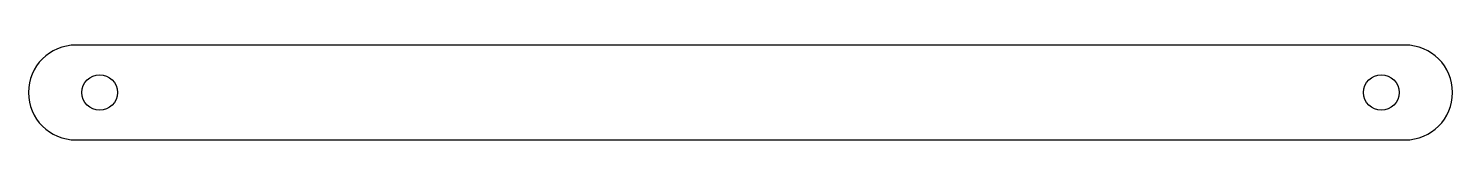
# Model space of a CAD drawing. Extents: x 0 to 120, y 0 to 8.
import ezdxf

# ---------------------------------------------------------------- set-up
doc = ezdxf.new("R2010")
doc.units = 0
doc.layers.add('CUT_OUTER', color=1, linetype='Continuous')
doc.layers.add('DRILL_HOLES', color=5, linetype='Continuous')

msp = doc.modelspace()

# ---------------------------------------------------------------- linework, layer by layer
at = {"layer": 'CUT_OUTER'}
for p, q in [((116, 8), (4, 8)), ((4, 0), (116, 0))]:
    msp.add_line(p, q, dxfattribs=at)
for centre, start, end in [((4, 4), 90, 270), ((116, 4), 270, 90)]:
    msp.add_arc(centre, 4, start, end, dxfattribs=at)
at = {"layer": 'DRILL_HOLES'}
for centre in [(6, 4), (114, 4)]:
    msp.add_circle(centre, 1.5, dxfattribs=at)

doc.saveas('drawing.dxf')
